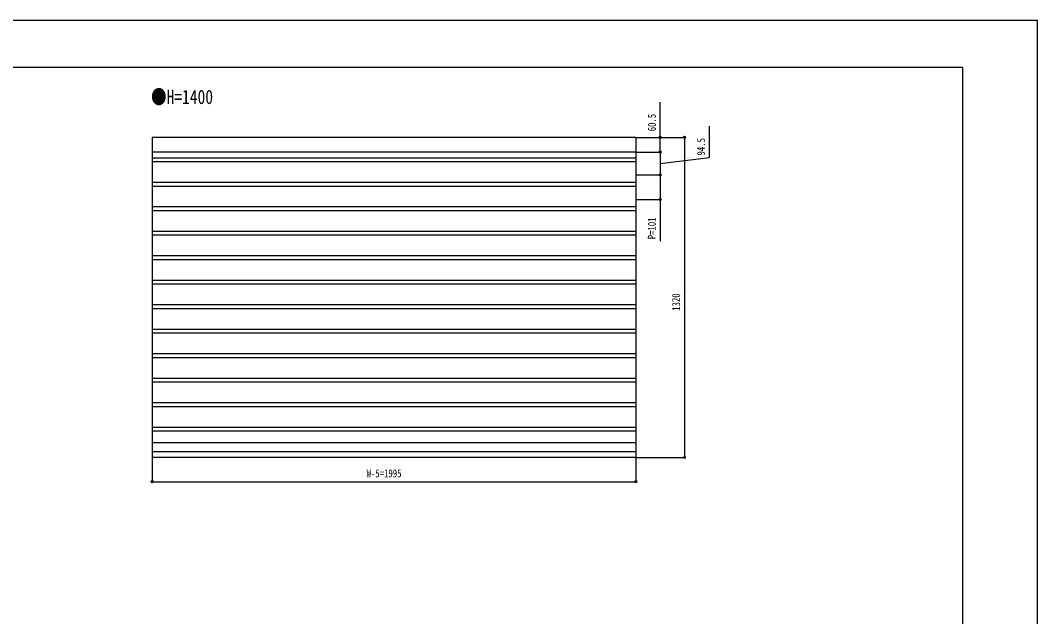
# Model space of a CAD drawing. Units: millimetres, scale not verified. Extents: x -4205 to 4205, y -2970 to 2970.
# Drawn here: x 10 to 4205, y 511 to 2970 of the extents above; entities that cross this region are included whole.
import ezdxf
from ezdxf.enums import TextEntityAlignment as Align

# ---------------------------------------------------------------- set-up
doc = ezdxf.new("R2010")
doc.units = ezdxf.units.MM
doc.header["$LTSCALE"] = 10
for name, color, linetype in [('0-1_USER1', 3, 'Continuous'), ('0-2_YKK_A1', 4, 'Continuous'), ('0-3_YKK_D', 6, 'Continuous'), ('0-4_YKK_ZWAK', 7, 'Continuous')]:
    doc.layers.add(name, color=color, linetype=linetype)
doc.styles.add('ＭＳ ゴシック', font='')
doc.styles.get('ＭＳ ゴシック').set_extended_font_data('MS Gothic')

msp = doc.modelspace()

# ---------------------------------------------------------------- linework, layer by layer
at = {"layer": '0-2_YKK_A1'}
for p, q in [((2548.4, 2487.44), (553.4, 2487.44)), ((553.4, 2487.44), (553.4, 1167.44)), ((2548.4, 2487.44), (2548.4, 1167.44)), ((2548.4, 2426.94), (553.4, 2426.94)), ((2548.49, 2402.31), (553.49, 2402.31)), ((2548.4, 2386.44), (553.4, 2386.44)), ((2548.4, 2285.44), (553.4, 2285.44)), ((2548.49, 2301.31), (553.49, 2301.31)), ((2548.4, 2184.44), (553.4, 2184.44)), ((2548.49, 2200.31), (553.49, 2200.31)), ((2548.49, 2099.31), (553.49, 2099.31)), ((2548.4, 2083.44), (553.4, 2083.44)), ((2548.4, 1982.44), (553.4, 1982.44)), ((2548.49, 1998.31), (553.49, 1998.31)), ((2548.49, 1897.31), (553.49, 1897.31)), ((2548.4, 1881.44), (553.4, 1881.44)), ((2548.4, 1780.44), (553.4, 1780.44)), ((2548.49, 1796.31), (553.49, 1796.31)), ((2548.4, 1679.44), (553.4, 1679.44)), ((2548.49, 1695.31), (553.49, 1695.31)), ((2548.49, 1594.31), (553.49, 1594.31)), ((2548.4, 1578.44), (553.4, 1578.44)), ((2548.4, 1477.44), (553.4, 1477.44)), ((2548.49, 1493.31), (553.49, 1493.31)), ((2548.49, 1392.31), (553.49, 1392.31)), ((2548.4, 1376.44), (553.4, 1376.44)), ((2548.4, 1275.44), (553.4, 1275.44)), ((2548.49, 1291.31), (553.49, 1291.31)), ((2548.4, 1227.94), (553.4, 1227.94)), ((2548.49, 1190.31), (553.49, 1190.31)), ((2548.4, 1167.44), (553.4, 1167.44))]:
    msp.add_line(p, q, dxfattribs=at)
at = {"layer": '0-3_YKK_D'}
for p, q in [((2549.4, 2487.44), (2749.4, 2487.44)), ((2549.4, 2487.44), (2649.4, 2487.44)), ((2748.4, 2487.44), (2748.4, 1167.44)), ((2549.4, 2426.94), (2649.4, 2426.94)), ((2549.4, 2426.94), (2649.4, 2426.94)), ((2648.4, 2426.94), (2648.4, 2332.44)), ((2549.4, 2332.44), (2649.4, 2332.44)), ((2549.4, 2332.44), (2649.4, 2332.44)), ((2549.4, 2231.44), (2649.4, 2231.44)), ((553.4, 1166.44), (553.4, 1066.44)), ((2548.4, 1166.44), (2548.4, 1066.44)), ((2549.4, 1167.44), (2749.4, 1167.44)), ((553.4, 1067.44), (2548.4, 1067.44))]:
    msp.add_line(p, q, dxfattribs=at)
for points in [[(2648.4, 2426.94), (2648.4, 2487.44), (2648.4, 2633.24)], [(2648.4, 2379.69), (2851.18, 2404.66), (2851.18, 2533.46)], [(2648.4, 2332.44), (2648.4, 2231.44), (2648.4, 2059.24)]]:
    msp.add_lwpolyline(points, dxfattribs=at)
for centre in [(2648.4, 2487.44), (2748.4, 2487.44), (2648.4, 2426.94), (2648.4, 2426.94), (2648.4, 2332.44), (2648.4, 2332.44), (2648.4, 2231.44), (2748.4, 1167.44), (553.4, 1067.44), (2548.4, 1067.44)]:
    msp.add_circle(centre, 4.25, dxfattribs=at)
at = {"layer": '0-4_YKK_ZWAK'}
for q in [(-3904.98, 2775), (3895.02, -2525)]:
    msp.add_line((3895.02, 2775), q, dxfattribs=at)
msp.add_lwpolyline([(-4205, -2970), (4205, -2970), (4205, 2970), (-4205, 2970)], close=True, dxfattribs=at)

# ---------------------------------------------------------------- texts
at = {"layer": '0-1_USER1', "style": 'ＭＳ ゴシック', "width": 0.8}
msp.add_text('●H=1400', height=58.65, dxfattribs=at).set_placement((549.14, 2607.44), align=Align.BOTTOM_LEFT)
at = {"layer": '0-3_YKK_D', "style": 'ＭＳ ゴシック', "width": 0.8}
for s, p in [('60.5', (2640.4, 2512.44)), ('94.5', (2843.18, 2412.66)), ('P=101', (2640.4, 2067.24)), ('1320', (2740.4, 1772.24))]:
    msp.add_text(s, height=32.99, rotation=90, dxfattribs=at).set_placement(p, align=Align.BOTTOM_LEFT)
msp.add_text('W-5=1995', height=32.99, dxfattribs=at).set_placement((1438.1, 1075.44), align=Align.BOTTOM_LEFT)

doc.saveas('drawing.dxf')
